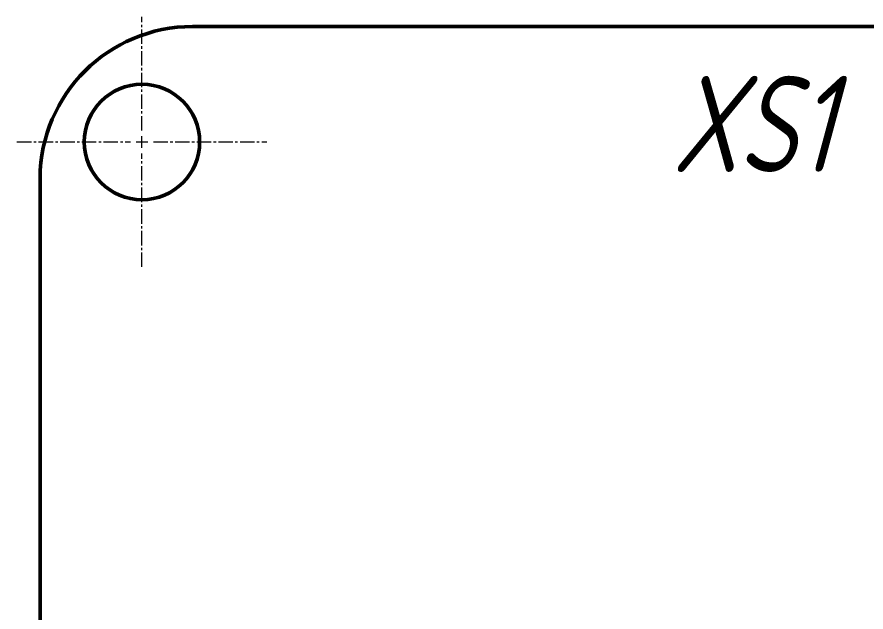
# Model space of a CAD drawing. Header units: millimetres. Extents: x -194 to 1085, y -28 to 392.
# Drawn here: x 594.75 to 638.9, y 72.67 to 103.61 of the extents above; entities that cross this region are included whole.
import ezdxf

# ---------------------------------------------------------------- set-up
doc = ezdxf.new("R2010")
doc.units = ezdxf.units.MM
doc.linetypes.add('CENTER2', pattern=[1.125, 0.75, -0.125, 0.125, -0.125])
doc.layers.add('Tonk', color=7, linetype='Continuous', lineweight=15)
doc.layers.add('Видимый контур (ГОСТ)', color=7, linetype='Continuous', lineweight=50)
doc.styles.get("Standard").update_dxf_attribs({"font": '', "width": 0.8, "oblique": 15})
doc.styles.get('Standard').set_extended_font_data('GOST type B')

# ---------------------------------------------------------------- blocks, each defined once
blk = doc.blocks.new('*U63')
at = {"layer": 'Tonk', "color": 0, "linetype": 'CENTER2', "transparency": 16777216}
for p, q in [((0, 0.6), (0, 6.5)), ((-6.5, 0), (-0.6, 0)), ((0.6, 0), (6.5, 0)), ((0, -6.5), (0, -0.6))]:
    blk.add_line(p, q, dxfattribs=at)
at = {"layer": 'Tonk', "color": 0, "linetype": 'Continuous', "transparency": 16777216}
for p, q in [((-0.3, 0), (0.3, 0)), ((0, -0.3), (0, 0.3))]:
    blk.add_line(p, q, dxfattribs=at)

msp = doc.modelspace()

# ---------------------------------------------------------------- linework, layer by layer
at = {"layer": 'Видимый контур (ГОСТ)'}
for p, q in [((640.46936, 103.11463), (603.87784, 103.11498)), ((595.94784, 95.23298), (595.93784, 6.00298))]:
    msp.add_line(p, q, dxfattribs=at)
msp.add_circle((601.24784, 97.11298), 3, dxfattribs=at)
msp.add_arc((603.87231, 95.1904), 7.92459, 89.96002, 179.692089, dxfattribs=at)

# ---------------------------------------------------------------- block references
at = {"layer": 'Tonk', "linetype": 'CENTER2'}
msp.add_blockref('*U63', (601.24784, 97.11298), dxfattribs=at)

# ---------------------------------------------------------------- texts
at = {"layer": 'Tonk', "insert": (628.79352, 100.55466), "char_height": 5, "attachment_point": 1}
msp.add_mtext_dynamic_manual_height_columns('XS1', width=12.8256962, gutter_width=40, heights=[0], dxfattribs=at)

doc.saveas('drawing.dxf')
